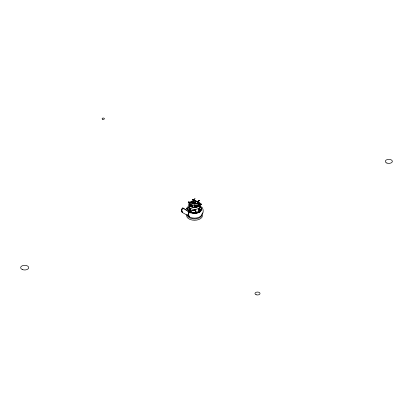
<?xml version="1.0" encoding="UTF-8"?>
<svg xmlns="http://www.w3.org/2000/svg" width="413" height="413" viewBox="0 0 413 413"><rect width="100%" height="100%" fill="white"/><g stroke="black" fill="none" stroke-linecap="round" stroke-linejoin="round"><path stroke-width="0.62" d="M189.071 210.398L189.077 210.207A20.252 0.728 86.3 0 0 189.071 209.319L190.057 209.236L190.181 209.577M198.462 204.223L198.441 204.12M192.303 212.871A6.871 3.97 0 0 1 189.779 211.957A20.428 0.996 88 0 0 189.804 210.769C188.963 209.432 191.89 208.059 189.582 208.508A19.932 4.703 -77.2 0 0 189.768 209.608M189.768 211.358C189.572 209.262 191.498 213.356 192.923 212.581C195.235 213.284 200.594 211.988 198.808 208.766L198.989 210.052M181.875 209.887L181.875 211.136M199.185 211.12L199.273 210.16L199.242 210.47A20.061 3.289 -83.3 0 1 199.226 211.213M190.068 212.452A20.428 5.271 79.1 0 0 190.176 211.451L194.477 209.99L196.614 212.432L194.538 209.969M193.392 199.649L193.041 199.443L193.382 199.691L192.386 199.82L193.067 200L193.382 199.572M196.831 206.5C197.047 205.979 195.999 206.97 196.113 206.531M198.952 211.559A20.061 7.331 -73.9 0 0 198.983 211.213L199.025 210.862L198.829 211.797M189.918 212.514L190.202 211.188L190.202 212.323M198.307 212.519A20.061 10.872 -62.9 0 0 198.41 211.848L198.467 211.502L198.178 212.401M190.703 212.834A20.061 9.024 69.1 0 0 190.837 212.05L190.889 211.786L190.574 212.483M195.359 202.752C201.962 205.571 188.633 207.429 192.788 202.984M193.883 204.012L193.883 204.012A0.79 0.459 0 0 0 194.048 204.559A0.79 0.459 0 0 0 195.112 204.512A0.79 0.459 0 0 0 195.127 203.898M190.801 211.936L190.723 212.334A20.02 13.732 58.3 0 1 190.584 212.623M197.44 213.031A20.061 13.675 -48.8 0 0 197.574 212.375L197.646 212.039L197.28 212.886M199.303 212.091L199.433 211.451L198.369 211.792M189.696 205.932L190.367 205.86M192.757 203.072L193.996 202.711M188.545 211.219C188.349 210.449 189.686 209.432 189.753 210.062L188.953 210.119A19.958 3.366 87.1 0 1 188.705 211.229M197.982 202.04C199.371 201.348 196.423 203.846 198.452 203.996M195.215 213.299A20.428 16.649 -5.9 0 0 195.292 212.994L195.375 212.685L194.936 213.407M188.24 202.256C190.161 201.41 187.27 202.484 189.066 202.169M200.166 204.167C200.697 205.199 200.011 203.563 200.961 204.192M200.599 204.487L200.197 204.125L201.012 204.254M193.976 213.314A20.061 16.05 19.5 0 0 194.053 213.02L194.136 212.726L193.707 213.382M189.242 202.184L189.567 202.194L189.293 202.096M198.452 200.821C197.502 200.739 199.716 200.718 198.586 200.672M193.444 201.374L192.21 201.632A5.018 2.896 0 0 0 189.748 203.335L189.521 204.079A5.018 2.896 0 0 0 190.837 206.164C191.642 207.455 189.02 205.147 191.844 206.65A5.018 2.896 0 0 0 195.628 207.032L196.862 206.768A5.018 2.896 0 0 0 199.324 205.07L199.551 204.327A5.018 2.896 0 0 0 198.235 202.241L197.228 201.756A5.018 2.896 0 0 0 195.184 201.327M197.59 213L197.719 212.581L196.402 212.705L196.134 213.242M186.304 209.03L187.6 206.81M202.53 213.397L202.69 212.876M190.156 211.327L189.841 212.122M198.199 204.079L198.132 202.189M190.383 205.736C189.505 206.309 191.415 205.421 190.099 205.664M190.094 206.02L189.712 205.746M181.988 209.272L182.391 208.426A3.005 1.735 -60 0 0 182.03 209.159M188.813 213.211L188.994 212.705M198.348 212.741L198.601 212.132L197.517 212.308M190.847 212.06L190.532 212.447M190.181 211.456L189.453 212.101M191.487 212.798L191.813 212.261L191.684 212.963M188.54 211.683L189.804 210.645M196.402 212.705L197.719 212.581L197.507 212.86M192.654 212.963L192.923 212.581L193.31 213.113A20.252 16.128 -6.3 0 1 193.155 213.438M186.666 208.684L186.913 208.317M202.385 214.146C203.754 211.864 203.387 208.668 201.534 206.743M196.872 205.328L197.161 206.004M189.748 205.153L191.002 203.981M192.329 205.189L191.952 206.335L192.566 207.037M195.901 213.289L196.118 213.036L195.22 212.912M193.904 201.952L193.909 202.086A0.852 0.49 0 0 0 193.919 202.788A0.852 0.49 0 0 0 195.127 202.809A0.852 0.49 0 0 0 195.153 202.112M192.427 203.237L191.699 202.437L191.699 204.259L190.667 204.559L190.734 202.659A4.646 2.679 0 0 1 193.733 201.559M187.605 211.373L188.328 210.95L188.674 211.425A6.871 3.97 0 0 1 189.299 206.887M194.471 213.392L194.699 213.18L193.986 212.927M196.784 206.469L196.082 206.583M193.077 213.294L193.31 213.113L192.783 212.762M192.985 199.902C192.67 198.911 193.398 200.372 193.16 199.902M199.092 200.754C199.391 200.29 198.565 200.708 198.813 200.914M193.552 199.753L193.971 199.629M193.552 199.871L193.852 199.556M190.667 205.844L191.043 205.731M190.667 205.953L190.935 205.664M201.064 204.218L201.456 204.099M201.064 204.332L201.343 204.032M182.654 212.251L182.365 212.427L181.87 211.952L181.679 210.625L181.87 209.071L182.654 207.873L187.12 210.418M198.989 211.208L199.944 210.64L199.969 212.003M192.386 199.701L193.346 199.267L193.041 199.562M192.386 199.82L193.346 199.267M189.046 202.127L188.39 202.21L188.741 202.272M188.24 202.127L188.741 202.396M184.497 209.19L182.623 208.302M198.865 200.413C199.959 201.028 197.455 200.537 199.107 200.63M198.865 200.527L199.288 200.708L198.663 200.919M198.643 200.728L199.014 200.687M190.016 205.958L189.732 205.875L189.954 206.097M189.882 205.865L190.248 205.824M195.969 206.443C197.161 205.39 196.16 207.187 196.593 206.33M195.969 206.546L196.794 206.066M200.873 204.249L200.279 204.368L200.604 204.378M198.958 211.167L199.944 210.64A20.252 1.461 89.3 0 0 199.938 211.477M189.572 203.557C189.288 202.711 189.169 204.094 189.572 204.771M198.421 211.843L199.433 211.451A19.932 5.606 -81 0 1 199.36 212.277M195.127 198.4L194.538 198.57L194.533 201.012M190.667 202.737L193.764 201.833M196.345 206.268L198.338 205.741A4.646 2.679 0 0 1 196.495 206.634M194.477 209.99L190.243 211.224L190.243 212.359M189.81 210.775L189.195 210.94A20.345 6.691 84.7 0 1 188.911 211.662M199.722 206.975L199.856 206.691M197.584 212.37L198.601 212.132A20.02 11.094 -69.7 0 1 198.529 212.54M187.987 211.435L188.478 211.477M195.339 206.846L194.28 206.872L195.313 206.567L194.564 205.715L194.564 206.928M190.099 209.876A20.061 7.331 -73.9 0 1 190.026 209.355L189.071 209.319L189.035 210.362M195.297 212.994L196.118 213.036A20.345 17.021 -35.6 0 1 195.989 213.418M192.954 199.613L193.238 199.711L192.603 199.815M196.459 206.366L196.702 206.454L196.19 206.485M194.064 213.025L194.699 213.18M190.104 205.56L190.383 205.808M182.092 212.323L189.185 216.366L189.474 216.19L188.829 216.195L188.581 215.808L188.421 213.671L189.128 211.921L189.779 211.957M188.168 211.306L189.743 212.215L189.743 211.931L189.185 211.967L188.55 213.764L188.917 216.262M190.935 205.772L191.043 205.839A7.088 4.094 0 0 1 192.122 205.581M188.168 211.022L189.743 211.931M185.545 209.794L186.593 210.398M196.629 205.111L197.378 205.968M195.153 201.802A0.852 0.49 0 0 1 195.127 202.499A0.852 0.49 0 0 1 193.919 202.484L193.919 202.649M187.316 214.827L187.605 215.256M181.988 211.616L182.391 211.998A3.005 1.735 -60 0 1 182.03 211.688M200.186 204.29L200.888 204.285M199.205 208.384L200.537 211.358M189.763 208.741L189.582 208.508L190.589 208.73L190.543 208.457M191.699 212.427L191.906 212.819M189.841 205.942L190.321 205.782M190.894 208.358L190.821 208.663L190.61 208.364M190.057 209.236L190.021 209.365M200.057 210.816L200.212 211.177M199.309 208.901L199.458 209.298M200.47 211.115L199.815 209.019L199.211 209.758A20.428 0.996 88 0 0 199.211 210.15M200.393 211.363L200.197 210.599A20.345 3.893 73.4 0 1 200.099 210.207L200.062 209.84L199.242 210.47L200.062 209.84A19.958 2.06 81.8 0 0 200.207 211.064M188.695 215.075L188.813 215.55M200.109 210.15L200.315 211.564M190.429 210.707L190.522 211.549M189.897 210.873L189.954 211.626M199.226 210.408L199.2 209.448L199.205 209.799L199.815 209.019A20.345 3.893 73.4 0 0 200.006 209.814M201.849 213.944L201.849 214.745A7.315 4.223 0 0 1 195.432 218.9A7.315 4.223 0 0 1 187.456 215.767M198.354 202.205L198.354 204.027M198.276 202.21L198.276 204.032M198.07 202.163L198.07 203.981M194.389 205.726L194.389 206.939M189.712 203.366L189.712 205.276M189.681 203.325L189.634 205.349M189.5 203.573L189.5 204.786M182.923 207.992L182.923 208.276M191.751 212.535A20.061 12.256 56.9 0 1 191.689 212.809M192.845 212.865A20.061 14.651 40.9 0 1 192.701 213.428M196.397 213.098A20.428 15.823 -30 0 1 196.32 213.413M189.887 211.719A20.061 3.289 -83.3 0 1 189.753 210.052M190.481 211.673A20.061 7.331 -73.9 0 1 190.269 210.836M198.885 209.814A20.428 5.271 79.1 0 1 198.859 209.468M195.153 202.891A0.852 0.49 0 0 1 195.127 203.588A0.852 0.49 0 0 1 193.919 203.573A0.852 0.49 0 0 1 193.945 202.876M195.153 202.571A0.852 0.49 0 0 1 195.127 203.268A0.852 0.49 0 0 1 193.919 203.248A0.852 0.49 0 0 1 193.945 202.551M193.919 202.484A0.852 0.49 0 0 1 193.945 201.787M188.72 215.405A3.005 1.735 -60 0 1 188.72 213.469M188.855 213.098A3.005 1.735 -60 0 1 189.015 212.731M181.901 211.471A3.005 1.735 -60 0 1 181.901 209.53M199.825 206.552A6.871 3.97 0 0 1 200.424 211.234A6.871 3.97 0 0 1 192.876 212.969M188.674 211.141A6.871 3.97 0 0 1 189.299 206.603M190.135 206.113A6.871 3.97 0 0 1 192.195 205.411M196.893 205.39A6.871 3.97 0 0 1 198.973 206.072M199.825 206.836A6.871 3.97 0 0 1 198.085 212.834M196.433 213.237A6.871 3.97 0 0 1 195.251 213.366M191.214 212.865A6.871 3.97 0 0 1 189.779 212.241M191.116 205.994A6.871 3.97 0 0 1 192.195 205.695M197.987 205.963A6.871 3.97 0 0 1 198.973 206.355M191.105 212.974A7.088 4.094 0 0 1 189.629 212.334M187.734 208.389A7.088 4.094 0 0 1 188.431 207.398M196.965 205.555A7.088 4.094 0 0 1 198.09 205.855M199.99 206.758A7.088 4.094 0 0 1 201.43 208.322M188.431 210.651A7.088 4.094 0 0 1 189.546 209.799M199.567 209.747A7.088 4.094 0 0 1 200.708 210.594M189.299 210.14A6.871 3.97 0 0 0 188.617 210.713A6.835 3.944 0 0 1 189.34 210.16M202.179 214.554A7.899 4.558 0 0 1 194.471 220.258A7.899 4.558 0 0 1 186.924 214.481M201.585 215.039A7.315 4.223 0 0 1 194.477 218.131A7.315 4.223 0 0 1 187.456 214.972M200.191 205.147A5.854 3.381 0 0 1 194.533 209.401A5.854 3.381 0 0 1 188.88 205.147M195.044 200.837A5.854 3.381 0 0 1 199.515 205.973A5.854 3.381 0 0 1 189.552 205.973A5.854 3.381 0 0 1 194.027 200.837M196.041 203.258A5.018 2.896 0 0 1 197.228 203.573L198.235 204.063A5.018 2.896 0 0 1 199.433 205.39M195.865 209.814L195.788 210.109L195.876 209.763M190.615 205.106L190.945 205.127L190.63 205.08M199.505 203.733L199.83 203.754L199.52 203.707M192.881 201.208L193.46 201.25L192.881 201.208M195.623 207.109L196.201 207.15L195.623 207.109M199.36 204.946L199.938 204.993L199.36 204.946M195.752 205.896L196.077 205.927L195.752 205.896M386.909 163.068A3.521 2.034 0 0 0 392.35 161.478A3.521 2.034 0 0 0 387.249 159.552A3.521 2.034 0 0 0 386.909 163.068M22.472 269.601A4.042 2.333 0 0 0 28.719 267.779A4.042 2.333 0 0 0 22.865 265.564A4.042 2.333 0 0 0 22.472 269.601M256.122 294.727A2.519 1.456 0 0 0 260.02 293.591A2.519 1.456 0 0 0 256.365 292.213A2.519 1.456 0 0 0 256.122 294.727M102.641 119.243A1.141 0.661 0 0 0 104.406 118.732A1.141 0.661 0 0 0 102.754 118.108A1.141 0.661 0 0 0 102.641 119.243M194.105 201.012A0.79 0.459 0 0 0 195.328 200.656A0.79 0.459 0 0 0 194.177 200.222A0.79 0.459 0 0 0 194.105 201.012"/></g></svg>
